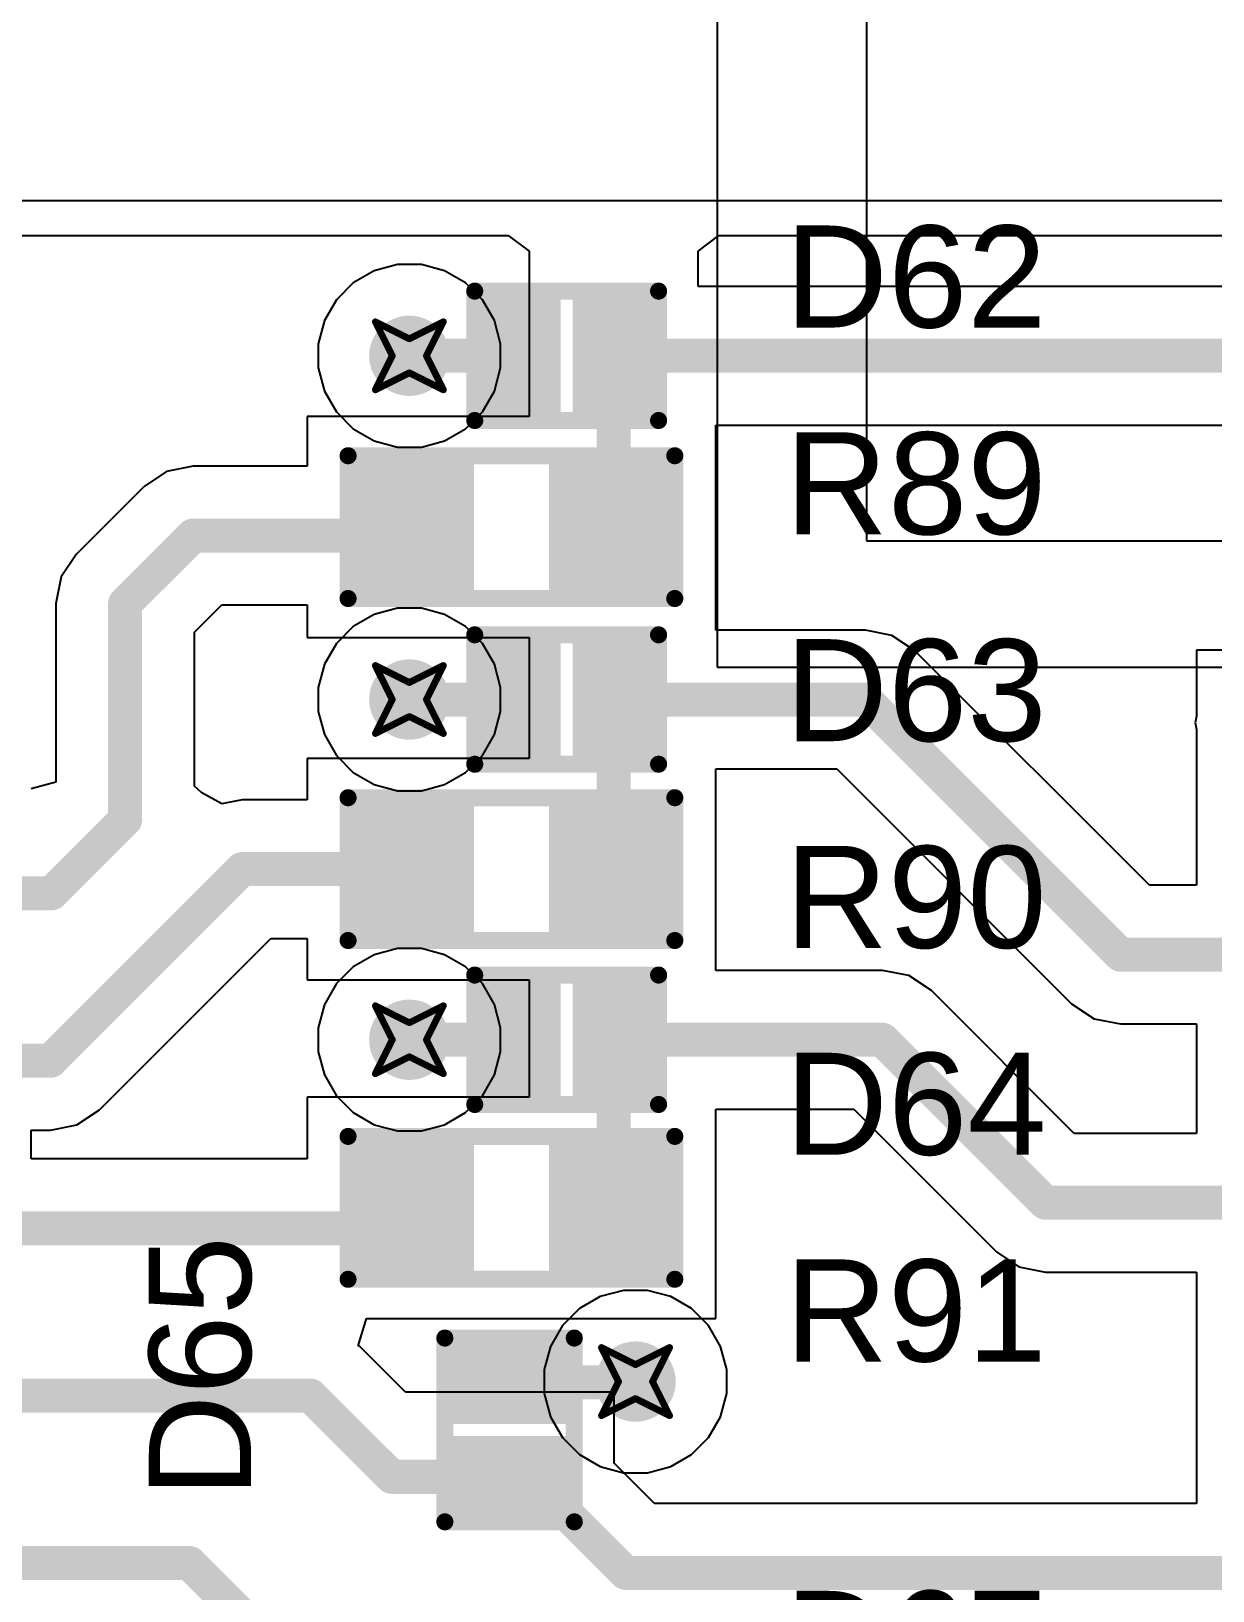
# Model space of a CAD drawing. Header units: inches. Extents: x -36 to 349, y -11 to 240.
# Drawn here: x 1.6 to 10.41, y 66.92 to 78.56 of the extents above; entities that cross this region are included whole.
import ezdxf

# ---------------------------------------------------------------- set-up
doc = ezdxf.new("R2010")
doc.units = ezdxf.units.IN
for name, color, linetype in [('Bottom Layer', 5, 'Continuous'), ('Drill Drawing', 1, 'Continuous'), ('Layer 1', 16, 'Continuous'), ('Layer 2', 76, 'Continuous'), ('Top Layer', 1, 'Continuous'), ('Top Overlay', 2, 'Continuous'), ('Top Paste', 8, 'Continuous'), ('Top Solder', 216, 'Continuous'), ('Via Holes', 16, 'Continuous')]:
    doc.layers.add(name, color=color, linetype=linetype)
doc.styles.add('Arial', font='', dxfattribs={"height": 0.2})
doc.styles.get('Arial').set_extended_font_data('Arial')

# ---------------------------------------------------------------- blocks, each defined once
blk = doc.blocks.new('R___0603_88')
at = {"layer": 'Top Layer'}
for points in [[(-0.381, 0.4445), (-0.381, -0.4445), (-1.143, -0.4445), (-1.143, 0.4445)], [(1.143, 0.4445), (1.143, -0.4445), (0.381, -0.4445), (0.381, 0.4445)]]:
    blk.add_hatch(color=1, dxfattribs=at).paths.add_polyline_path(points)
at = {"layer": 'Top Paste'}
for points in [[(-0.381, 0.4445), (-0.381, -0.4445), (-1.143, -0.4445), (-1.143, 0.4445)], [(1.143, 0.4445), (1.143, -0.4445), (0.381, -0.4445), (0.381, 0.4445)]]:
    blk.add_hatch(color=8, dxfattribs=at).paths.add_polyline_path(points)
at = {"layer": 'Top Solder'}
for points in [[(-0.2794, 0.5461), (-0.2794, -0.5461), (-1.2446, -0.5461), (-1.2446, 0.5461)], [(1.2446, 0.5461), (1.2446, -0.5461), (0.2794, -0.5461), (0.2794, 0.5461)]]:
    blk.add_hatch(color=216, dxfattribs=at).paths.add_polyline_path(points)
at = {"layer": 'Top Overlay'}
for points in [[(-1.2192, 0.5334, 0.127, 0.127, 0), (-1.2192, -0.5334, 0.127, 0.127, 0)], [(1.2192, 0.5334, 0.127, 0.127, 0), (-1.2192, 0.5334, 0.127, 0.127, 0)], [(1.2192, 0.5334, 0.127, 0.127, 0), (1.2192, -0.5334, 0.127, 0.127, 0)], [(1.2192, -0.5334, 0.127, 0.127, 0), (-1.2192, -0.5334, 0.127, 0.127, 0)]]:
    blk.add_lwpolyline(points, format="xyseb", dxfattribs=at)
for points in [[(-1.25095, 0.5334, 0.0635, 0.0635, 1), (-1.18745, 0.5334, 0.0635, 0.0635, 1)], [(-1.25095, 0.5334, 0.0635, 0.0635, 1), (-1.18745, 0.5334, 0.0635, 0.0635, 1)], [(1.18745, 0.5334, 0.0635, 0.0635, 1), (1.25095, 0.5334, 0.0635, 0.0635, 1)], [(1.18745, 0.5334, 0.0635, 0.0635, 1), (1.25095, 0.5334, 0.0635, 0.0635, 1)], [(-1.25095, -0.5334, 0.0635, 0.0635, 1), (-1.18745, -0.5334, 0.0635, 0.0635, 1)], [(-1.25095, -0.5334, 0.0635, 0.0635, 1), (-1.18745, -0.5334, 0.0635, 0.0635, 1)], [(1.18745, -0.5334, 0.0635, 0.0635, 1), (1.25095, -0.5334, 0.0635, 0.0635, 1)], [(1.18745, -0.5334, 0.0635, 0.0635, 1), (1.25095, -0.5334, 0.0635, 0.0635, 1)]]:
    blk.add_lwpolyline(points, format="xyseb", close=True, dxfattribs=at)
blk = doc.blocks.new('R___0603_89')
at = {"layer": 'Top Layer'}
for points in [[(-0.381, 0.444), (-0.381, -0.445), (-1.143, -0.445), (-1.143, 0.444)], [(1.143, 0.444), (1.143, -0.445), (0.381, -0.445), (0.381, 0.444)]]:
    blk.add_hatch(color=1, dxfattribs=at).paths.add_polyline_path(points)
at = {"layer": 'Top Paste'}
for points in [[(-0.381, 0.444), (-0.381, -0.445), (-1.143, -0.445), (-1.143, 0.444)], [(1.143, 0.444), (1.143, -0.445), (0.381, -0.445), (0.381, 0.444)]]:
    blk.add_hatch(color=8, dxfattribs=at).paths.add_polyline_path(points)
at = {"layer": 'Top Solder'}
for points in [[(-0.279, 0.546), (-0.279, -0.546), (-1.245, -0.546), (-1.245, 0.546)], [(1.245, 0.546), (1.245, -0.546), (0.279, -0.546), (0.279, 0.546)]]:
    blk.add_hatch(color=216, dxfattribs=at).paths.add_polyline_path(points)
at = {"layer": 'Top Overlay'}
for points in [[(-1.219, 0.533, 0.127, 0.127, 0), (-1.219, -0.533, 0.127, 0.127, 0)], [(1.219, 0.533, 0.127, 0.127, 0), (-1.219, 0.533, 0.127, 0.127, 0)], [(1.219, 0.533, 0.127, 0.127, 0), (1.219, -0.533, 0.127, 0.127, 0)], [(1.219, -0.533, 0.127, 0.127, 0), (-1.219, -0.533, 0.127, 0.127, 0)]]:
    blk.add_lwpolyline(points, format="xyseb", dxfattribs=at)
for points in [[(-1.251, 0.533, 0.0635, 0.0635, 1), (-1.187, 0.533, 0.0635, 0.0635, 1)], [(-1.251, 0.533, 0.0635, 0.0635, 1), (-1.187, 0.533, 0.0635, 0.0635, 1)], [(1.187, 0.533, 0.0635, 0.0635, 1), (1.251, 0.533, 0.0635, 0.0635, 1)], [(1.187, 0.533, 0.0635, 0.0635, 1), (1.251, 0.533, 0.0635, 0.0635, 1)], [(-1.251, -0.533, 0.0635, 0.0635, 1), (-1.187, -0.533, 0.0635, 0.0635, 1)], [(-1.251, -0.533, 0.0635, 0.0635, 1), (-1.187, -0.533, 0.0635, 0.0635, 1)], [(1.187, -0.533, 0.0635, 0.0635, 1), (1.251, -0.533, 0.0635, 0.0635, 1)], [(1.187, -0.533, 0.0635, 0.0635, 1), (1.251, -0.533, 0.0635, 0.0635, 1)]]:
    blk.add_lwpolyline(points, format="xyseb", close=True, dxfattribs=at)
blk = doc.blocks.new('R___0603_90')
at = {"layer": 'Top Layer'}
for points in [[(-0.381, 0.444), (-0.381, -0.445), (-1.143, -0.445), (-1.143, 0.444)], [(1.143, 0.444), (1.143, -0.445), (0.381, -0.445), (0.381, 0.444)]]:
    blk.add_hatch(color=1, dxfattribs=at).paths.add_polyline_path(points)
at = {"layer": 'Top Paste'}
for points in [[(-0.381, 0.444), (-0.381, -0.445), (-1.143, -0.445), (-1.143, 0.444)], [(1.143, 0.444), (1.143, -0.445), (0.381, -0.445), (0.381, 0.444)]]:
    blk.add_hatch(color=8, dxfattribs=at).paths.add_polyline_path(points)
at = {"layer": 'Top Solder'}
for points in [[(-0.279, 0.546), (-0.279, -0.546), (-1.245, -0.546), (-1.245, 0.546)], [(1.245, 0.546), (1.245, -0.546), (0.279, -0.546), (0.279, 0.546)]]:
    blk.add_hatch(color=216, dxfattribs=at).paths.add_polyline_path(points)
at = {"layer": 'Top Overlay'}
for points in [[(-1.219, 0.533, 0.127, 0.127, 0), (-1.219, -0.533, 0.127, 0.127, 0)], [(1.219, 0.533, 0.127, 0.127, 0), (-1.219, 0.533, 0.127, 0.127, 0)], [(1.219, 0.533, 0.127, 0.127, 0), (1.219, -0.533, 0.127, 0.127, 0)], [(1.219, -0.533, 0.127, 0.127, 0), (-1.219, -0.533, 0.127, 0.127, 0)]]:
    blk.add_lwpolyline(points, format="xyseb", dxfattribs=at)
for points in [[(-1.251, 0.533, 0.0635, 0.0635, 1), (-1.187, 0.533, 0.0635, 0.0635, 1)], [(-1.251, 0.533, 0.0635, 0.0635, 1), (-1.187, 0.533, 0.0635, 0.0635, 1)], [(1.187, 0.533, 0.0635, 0.0635, 1), (1.251, 0.533, 0.0635, 0.0635, 1)], [(1.187, 0.533, 0.0635, 0.0635, 1), (1.251, 0.533, 0.0635, 0.0635, 1)], [(-1.251, -0.533, 0.0635, 0.0635, 1), (-1.187, -0.533, 0.0635, 0.0635, 1)], [(-1.251, -0.533, 0.0635, 0.0635, 1), (-1.187, -0.533, 0.0635, 0.0635, 1)], [(1.187, -0.533, 0.0635, 0.0635, 1), (1.251, -0.533, 0.0635, 0.0635, 1)], [(1.187, -0.533, 0.0635, 0.0635, 1), (1.251, -0.533, 0.0635, 0.0635, 1)]]:
    blk.add_lwpolyline(points, format="xyseb", close=True, dxfattribs=at)
blk = doc.blocks.new('SOD_882_B__D___________128')
at = {"layer": 'Top Layer'}
for points in [[(-0.1, -0.4), (-0.6, -0.4), (-0.6, 0.4), (-0.1, 0.4)], [(0.6, -0.4), (0.1, -0.4), (0.1, 0.4), (0.6, 0.4)]]:
    blk.add_hatch(color=1, dxfattribs=at).paths.add_polyline_path(points)
at = {"layer": 'Top Paste'}
for points in [[(-0.1, -0.4), (-0.6, -0.4), (-0.6, 0.4), (-0.1, 0.4)], [(0.6, -0.4), (0.1, -0.4), (0.1, 0.4), (0.6, 0.4)]]:
    blk.add_hatch(color=8, dxfattribs=at).paths.add_polyline_path(points)
at = {"layer": 'Top Solder'}
for points in [[(-0.045, -0.455), (-0.655, -0.455), (-0.655, 0.455), (-0.045, 0.455)], [(0.655, -0.455), (0.045, -0.455), (0.045, 0.455), (0.655, 0.455)]]:
    blk.add_hatch(color=216, dxfattribs=at).paths.add_polyline_path(points)
at = {"layer": 'Top Overlay'}
for points in [[(0.686, 0.483, 0.127, 0.127, 0), (-0.686, 0.483, 0.127, 0.127, 0)], [(-0.686, -0.483, 0.127, 0.127, 0), (-0.686, 0.483, 0.127, 0.127, 0)], [(0.686, -0.483, 0.127, 0.127, 0), (0.686, 0.483, 0.127, 0.127, 0)], [(0.686, -0.483, 0.127, 0.127, 0), (-0.686, -0.483, 0.127, 0.127, 0)]]:
    blk.add_lwpolyline(points, format="xyseb", dxfattribs=at)
for points in [[(-0.718, 0.483, 0.0635, 0.0635, 1), (-0.654, 0.483, 0.0635, 0.0635, 1)], [(-0.718, 0.483, 0.0635, 0.0635, 1), (-0.654, 0.483, 0.0635, 0.0635, 1)], [(0.654, 0.483, 0.0635, 0.0635, 1), (0.718, 0.483, 0.0635, 0.0635, 1)], [(0.654, 0.483, 0.0635, 0.0635, 1), (0.718, 0.483, 0.0635, 0.0635, 1)], [(-0.718, -0.483, 0.0635, 0.0635, 1), (-0.654, -0.483, 0.0635, 0.0635, 1)], [(-0.718, -0.483, 0.0635, 0.0635, 1), (-0.654, -0.483, 0.0635, 0.0635, 1)], [(0.654, -0.483, 0.0635, 0.0635, 1), (0.718, -0.483, 0.0635, 0.0635, 1)], [(0.654, -0.483, 0.0635, 0.0635, 1), (0.718, -0.483, 0.0635, 0.0635, 1)]]:
    blk.add_lwpolyline(points, format="xyseb", close=True, dxfattribs=at)
blk = doc.blocks.new('SOD_882_B__D___________129')
at = {"layer": 'Top Layer'}
for points in [[(-0.1, -0.4), (-0.6, -0.4), (-0.6, 0.4), (-0.1, 0.4)], [(0.6, -0.4), (0.1, -0.4), (0.1, 0.4), (0.6, 0.4)]]:
    blk.add_hatch(color=1, dxfattribs=at).paths.add_polyline_path(points)
at = {"layer": 'Top Paste'}
for points in [[(-0.1, -0.4), (-0.6, -0.4), (-0.6, 0.4), (-0.1, 0.4)], [(0.6, -0.4), (0.1, -0.4), (0.1, 0.4), (0.6, 0.4)]]:
    blk.add_hatch(color=8, dxfattribs=at).paths.add_polyline_path(points)
at = {"layer": 'Top Solder'}
for points in [[(-0.045, -0.455), (-0.655, -0.455), (-0.655, 0.455), (-0.045, 0.455)], [(0.655, -0.455), (0.045, -0.455), (0.045, 0.455), (0.655, 0.455)]]:
    blk.add_hatch(color=216, dxfattribs=at).paths.add_polyline_path(points)
at = {"layer": 'Top Overlay'}
for points in [[(-0.686, 0.483, 0.127, 0.127, 0), (0.686, 0.483, 0.127, 0.127, 0)], [(-0.686, -0.483, 0.127, 0.127, 0), (-0.686, 0.483, 0.127, 0.127, 0)], [(0.686, -0.483, 0.127, 0.127, 0), (0.686, 0.483, 0.127, 0.127, 0)], [(-0.686, -0.483, 0.127, 0.127, 0), (0.686, -0.483, 0.127, 0.127, 0)]]:
    blk.add_lwpolyline(points, format="xyseb", dxfattribs=at)
for points in [[(-0.718, 0.483, 0.0635, 0.0635, 1), (-0.654, 0.483, 0.0635, 0.0635, 1)], [(-0.718, 0.483, 0.0635, 0.0635, 1), (-0.654, 0.483, 0.0635, 0.0635, 1)], [(0.654, 0.483, 0.0635, 0.0635, 1), (0.718, 0.483, 0.0635, 0.0635, 1)], [(0.654, 0.483, 0.0635, 0.0635, 1), (0.718, 0.483, 0.0635, 0.0635, 1)], [(-0.718, -0.483, 0.0635, 0.0635, 1), (-0.654, -0.483, 0.0635, 0.0635, 1)], [(-0.718, -0.483, 0.0635, 0.0635, 1), (-0.654, -0.483, 0.0635, 0.0635, 1)], [(0.654, -0.483, 0.0635, 0.0635, 1), (0.718, -0.483, 0.0635, 0.0635, 1)], [(0.654, -0.483, 0.0635, 0.0635, 1), (0.718, -0.483, 0.0635, 0.0635, 1)]]:
    blk.add_lwpolyline(points, format="xyseb", close=True, dxfattribs=at)
blk = doc.blocks.new('SOD_882_B__D___________130')
at = {"layer": 'Top Layer'}
for points in [[(-0.1, -0.4), (-0.6, -0.4), (-0.6, 0.4), (-0.1, 0.4)], [(0.6, -0.4), (0.1, -0.4), (0.1, 0.4), (0.6, 0.4)]]:
    blk.add_hatch(color=1, dxfattribs=at).paths.add_polyline_path(points)
at = {"layer": 'Top Paste'}
for points in [[(-0.1, -0.4), (-0.6, -0.4), (-0.6, 0.4), (-0.1, 0.4)], [(0.6, -0.4), (0.1, -0.4), (0.1, 0.4), (0.6, 0.4)]]:
    blk.add_hatch(color=8, dxfattribs=at).paths.add_polyline_path(points)
at = {"layer": 'Top Solder'}
for points in [[(-0.045, -0.455), (-0.655, -0.455), (-0.655, 0.455), (-0.045, 0.455)], [(0.655, -0.455), (0.045, -0.455), (0.045, 0.455), (0.655, 0.455)]]:
    blk.add_hatch(color=216, dxfattribs=at).paths.add_polyline_path(points)
at = {"layer": 'Top Overlay'}
for points in [[(-0.686, 0.483, 0.127, 0.127, 0), (0.686, 0.483, 0.127, 0.127, 0)], [(-0.686, -0.483, 0.127, 0.127, 0), (-0.686, 0.483, 0.127, 0.127, 0)], [(0.686, -0.483, 0.127, 0.127, 0), (0.686, 0.483, 0.127, 0.127, 0)], [(-0.686, -0.483, 0.127, 0.127, 0), (0.686, -0.483, 0.127, 0.127, 0)]]:
    blk.add_lwpolyline(points, format="xyseb", dxfattribs=at)
for points in [[(-0.718, 0.483, 0.0635, 0.0635, 1), (-0.654, 0.483, 0.0635, 0.0635, 1)], [(-0.718, 0.483, 0.0635, 0.0635, 1), (-0.654, 0.483, 0.0635, 0.0635, 1)], [(0.654, 0.483, 0.0635, 0.0635, 1), (0.718, 0.483, 0.0635, 0.0635, 1)], [(0.654, 0.483, 0.0635, 0.0635, 1), (0.718, 0.483, 0.0635, 0.0635, 1)], [(-0.718, -0.483, 0.0635, 0.0635, 1), (-0.654, -0.483, 0.0635, 0.0635, 1)], [(-0.718, -0.483, 0.0635, 0.0635, 1), (-0.654, -0.483, 0.0635, 0.0635, 1)], [(0.654, -0.483, 0.0635, 0.0635, 1), (0.718, -0.483, 0.0635, 0.0635, 1)], [(0.654, -0.483, 0.0635, 0.0635, 1), (0.718, -0.483, 0.0635, 0.0635, 1)]]:
    blk.add_lwpolyline(points, format="xyseb", close=True, dxfattribs=at)
blk = doc.blocks.new('SOD_882_B__D___________131')
at = {"layer": 'Top Layer'}
for points in [[(-0.1, -0.4), (-0.6, -0.4), (-0.6, 0.4), (-0.1, 0.4)], [(0.6, -0.4), (0.1, -0.4), (0.1, 0.4), (0.6, 0.4)]]:
    blk.add_hatch(color=1, dxfattribs=at).paths.add_polyline_path(points)
at = {"layer": 'Top Paste'}
for points in [[(-0.1, -0.4), (-0.6, -0.4), (-0.6, 0.4), (-0.1, 0.4)], [(0.6, -0.4), (0.1, -0.4), (0.1, 0.4), (0.6, 0.4)]]:
    blk.add_hatch(color=8, dxfattribs=at).paths.add_polyline_path(points)
at = {"layer": 'Top Solder'}
for points in [[(-0.045, -0.455), (-0.655, -0.455), (-0.655, 0.455), (-0.045, 0.455)], [(0.655, -0.455), (0.045, -0.455), (0.045, 0.455), (0.655, 0.455)]]:
    blk.add_hatch(color=216, dxfattribs=at).paths.add_polyline_path(points)
at = {"layer": 'Top Overlay'}
for points in [[(-0.686, 0.483, 0.127, 0.127, 0), (0.686, 0.483, 0.127, 0.127, 0)], [(-0.686, -0.483, 0.127, 0.127, 0), (-0.686, 0.483, 0.127, 0.127, 0)], [(0.686, -0.483, 0.127, 0.127, 0), (0.686, 0.483, 0.127, 0.127, 0)], [(-0.686, -0.483, 0.127, 0.127, 0), (0.686, -0.483, 0.127, 0.127, 0)]]:
    blk.add_lwpolyline(points, format="xyseb", dxfattribs=at)
for points in [[(-0.718, 0.483, 0.0635, 0.0635, 1), (-0.654, 0.483, 0.0635, 0.0635, 1)], [(-0.718, 0.483, 0.0635, 0.0635, 1), (-0.654, 0.483, 0.0635, 0.0635, 1)], [(0.654, 0.483, 0.0635, 0.0635, 1), (0.718, 0.483, 0.0635, 0.0635, 1)], [(0.654, 0.483, 0.0635, 0.0635, 1), (0.718, 0.483, 0.0635, 0.0635, 1)], [(-0.718, -0.483, 0.0635, 0.0635, 1), (-0.654, -0.483, 0.0635, 0.0635, 1)], [(-0.718, -0.483, 0.0635, 0.0635, 1), (-0.654, -0.483, 0.0635, 0.0635, 1)], [(0.654, -0.483, 0.0635, 0.0635, 1), (0.718, -0.483, 0.0635, 0.0635, 1)], [(0.654, -0.483, 0.0635, 0.0635, 1), (0.718, -0.483, 0.0635, 0.0635, 1)]]:
    blk.add_lwpolyline(points, format="xyseb", close=True, dxfattribs=at)

msp = doc.modelspace()

# ---------------------------------------------------------------- hatches: boundary and pattern name
at = {"layer": 'Bottom Layer'}
h = msp.add_hatch(color=5, dxfattribs=at)
edge = h.paths.add_edge_path()
edge.add_arc((4.417, 76.136), 0.3, 0, 360)
h = msp.add_hatch(color=5, dxfattribs=at)
edge = h.paths.add_edge_path()
edge.add_arc((4.417, 73.57), 0.3, 0, 360)
h = msp.add_hatch(color=5, dxfattribs=at)
edge = h.paths.add_edge_path()
edge.add_arc((4.417, 71.03), 0.3, 0, 360)
h = msp.add_hatch(color=5, dxfattribs=at)
edge = h.paths.add_edge_path()
edge.add_arc((6.105, 68.478), 0.3, 0, 360)
at = {"layer": 'Layer 1'}
h = msp.add_hatch(color=16, dxfattribs=at)
edge = h.paths.add_edge_path()
edge.add_arc((4.417, 76.136), 0.3, 0, 360)
h = msp.add_hatch(color=16, dxfattribs=at)
edge = h.paths.add_edge_path()
edge.add_arc((4.417, 73.57), 0.3, 0, 360)
h = msp.add_hatch(color=16, dxfattribs=at)
edge = h.paths.add_edge_path()
edge.add_arc((4.417, 71.03), 0.3, 0, 360)
h = msp.add_hatch(color=16, dxfattribs=at)
edge = h.paths.add_edge_path()
edge.add_arc((6.105, 68.478), 0.3, 0, 360)
at = {"layer": 'Layer 2'}
h = msp.add_hatch(color=76, dxfattribs=at)
edge = h.paths.add_edge_path()
edge.add_arc((4.417, 76.136), 0.3, 0, 360)
h = msp.add_hatch(color=76, dxfattribs=at)
edge = h.paths.add_edge_path()
edge.add_arc((4.417, 73.57), 0.3, 0, 360)
h = msp.add_hatch(color=76, dxfattribs=at)
edge = h.paths.add_edge_path()
edge.add_arc((4.417, 71.03), 0.3, 0, 360)
h = msp.add_hatch(color=76, dxfattribs=at)
edge = h.paths.add_edge_path()
edge.add_arc((6.105, 68.478), 0.3, 0, 360)
at = {"layer": 'Top Layer'}
h = msp.add_hatch(color=1, dxfattribs=at)
edge = h.paths.add_edge_path()
edge.add_arc((4.417, 76.136), 0.3, 0, 360)
h = msp.add_hatch(color=1, dxfattribs=at)
edge = h.paths.add_edge_path()
edge.add_arc((4.417, 73.57), 0.3, 0, 360)
h = msp.add_hatch(color=1, dxfattribs=at)
edge = h.paths.add_edge_path()
edge.add_arc((4.417, 71.03), 0.3, 0, 360)
h = msp.add_hatch(color=1, dxfattribs=at)
edge = h.paths.add_edge_path()
edge.add_arc((6.105, 68.478), 0.3, 0, 360)
at = {"layer": 'Via Holes'}
h = msp.add_hatch(color=7, dxfattribs=at)
edge = h.paths.add_edge_path()
edge.add_arc((4.417, 76.136), 0.15, 0, 360)
h = msp.add_hatch(color=7, dxfattribs=at)
edge = h.paths.add_edge_path()
edge.add_arc((4.417, 73.57), 0.15, 0, 360)
h = msp.add_hatch(color=7, dxfattribs=at)
edge = h.paths.add_edge_path()
edge.add_arc((4.417, 71.03), 0.15, 0, 360)
h = msp.add_hatch(color=7, dxfattribs=at)
edge = h.paths.add_edge_path()
edge.add_arc((6.105, 68.478), 0.15, 0, 360)

# ---------------------------------------------------------------- linework, layer by layer
at = {"layer": 'Drill Drawing'}
for points in [[(4.163, 76.39, 0.0508, 0.0508, 0), (4.417, 76.263, 0.0508, 0.0508, 0)], [(4.163, 76.39, 0.0508, 0.0508, 0), (4.29, 76.136, 0.0508, 0.0508, 0)], [(4.417, 76.263, 0.0508, 0.0508, 0), (4.671, 76.39, 0.0508, 0.0508, 0)], [(4.544, 76.136, 0.0508, 0.0508, 0), (4.671, 76.39, 0.0508, 0.0508, 0)], [(4.163, 75.882, 0.0508, 0.0508, 0), (4.29, 76.136, 0.0508, 0.0508, 0)], [(4.544, 76.136, 0.0508, 0.0508, 0), (4.671, 75.882, 0.0508, 0.0508, 0)], [(4.163, 75.882, 0.0508, 0.0508, 0), (4.417, 76.009, 0.0508, 0.0508, 0)], [(4.417, 76.009, 0.0508, 0.0508, 0), (4.671, 75.882, 0.0508, 0.0508, 0)], [(4.163, 73.824, 0.0508, 0.0508, 0), (4.417, 73.697, 0.0508, 0.0508, 0)], [(4.163, 73.824, 0.0508, 0.0508, 0), (4.29, 73.57, 0.0508, 0.0508, 0)], [(4.417, 73.697, 0.0508, 0.0508, 0), (4.671, 73.824, 0.0508, 0.0508, 0)], [(4.544, 73.57, 0.0508, 0.0508, 0), (4.671, 73.824, 0.0508, 0.0508, 0)], [(4.163, 73.316, 0.0508, 0.0508, 0), (4.29, 73.57, 0.0508, 0.0508, 0)], [(4.544, 73.57, 0.0508, 0.0508, 0), (4.671, 73.316, 0.0508, 0.0508, 0)], [(4.163, 73.316, 0.0508, 0.0508, 0), (4.417, 73.443, 0.0508, 0.0508, 0)], [(4.417, 73.443, 0.0508, 0.0508, 0), (4.671, 73.316, 0.0508, 0.0508, 0)], [(4.163, 71.284, 0.0508, 0.0508, 0), (4.417, 71.157, 0.0508, 0.0508, 0)], [(4.163, 71.284, 0.0508, 0.0508, 0), (4.29, 71.03, 0.0508, 0.0508, 0)], [(4.417, 71.157, 0.0508, 0.0508, 0), (4.671, 71.284, 0.0508, 0.0508, 0)], [(4.544, 71.03, 0.0508, 0.0508, 0), (4.671, 71.284, 0.0508, 0.0508, 0)], [(4.163, 70.776, 0.0508, 0.0508, 0), (4.29, 71.03, 0.0508, 0.0508, 0)], [(4.544, 71.03, 0.0508, 0.0508, 0), (4.671, 70.776, 0.0508, 0.0508, 0)], [(4.163, 70.776, 0.0508, 0.0508, 0), (4.417, 70.903, 0.0508, 0.0508, 0)], [(4.417, 70.903, 0.0508, 0.0508, 0), (4.671, 70.776, 0.0508, 0.0508, 0)], [(5.851, 68.732, 0.0508, 0.0508, 0), (6.105, 68.605, 0.0508, 0.0508, 0)], [(5.851, 68.732, 0.0508, 0.0508, 0), (5.978, 68.478, 0.0508, 0.0508, 0)], [(6.105, 68.605, 0.0508, 0.0508, 0), (6.359, 68.732, 0.0508, 0.0508, 0)], [(6.232, 68.478, 0.0508, 0.0508, 0), (6.359, 68.732, 0.0508, 0.0508, 0)], [(5.851, 68.224, 0.0508, 0.0508, 0), (5.978, 68.478, 0.0508, 0.0508, 0)], [(6.232, 68.478, 0.0508, 0.0508, 0), (6.359, 68.224, 0.0508, 0.0508, 0)], [(5.851, 68.224, 0.0508, 0.0508, 0), (6.105, 68.351, 0.0508, 0.0508, 0)], [(6.105, 68.351, 0.0508, 0.0508, 0), (6.359, 68.224, 0.0508, 0.0508, 0)]]:
    msp.add_lwpolyline(points, format="xyseb", dxfattribs=at)
for points in [[(4.151, 76.39, 0.0254, 0.0254, 1), (4.176, 76.39, 0.0254, 0.0254, 1)], [(4.151, 76.39, 0.0254, 0.0254, 1), (4.176, 76.39, 0.0254, 0.0254, 1)], [(4.659, 76.39, 0.0254, 0.0254, 1), (4.684, 76.39, 0.0254, 0.0254, 1)], [(4.659, 76.39, 0.0254, 0.0254, 1), (4.684, 76.39, 0.0254, 0.0254, 1)], [(4.405, 76.263, 0.0254, 0.0254, 1), (4.43, 76.263, 0.0254, 0.0254, 1)], [(4.405, 76.263, 0.0254, 0.0254, 1), (4.43, 76.263, 0.0254, 0.0254, 1)], [(4.278, 76.136, 0.0254, 0.0254, 1), (4.303, 76.136, 0.0254, 0.0254, 1)], [(4.278, 76.136, 0.0254, 0.0254, 1), (4.303, 76.136, 0.0254, 0.0254, 1)], [(4.532, 76.136, 0.0254, 0.0254, 1), (4.557, 76.136, 0.0254, 0.0254, 1)], [(4.532, 76.136, 0.0254, 0.0254, 1), (4.557, 76.136, 0.0254, 0.0254, 1)], [(4.405, 76.009, 0.0254, 0.0254, 1), (4.43, 76.009, 0.0254, 0.0254, 1)], [(4.405, 76.009, 0.0254, 0.0254, 1), (4.43, 76.009, 0.0254, 0.0254, 1)], [(4.151, 75.882, 0.0254, 0.0254, 1), (4.176, 75.882, 0.0254, 0.0254, 1)], [(4.151, 75.882, 0.0254, 0.0254, 1), (4.176, 75.882, 0.0254, 0.0254, 1)], [(4.659, 75.882, 0.0254, 0.0254, 1), (4.684, 75.882, 0.0254, 0.0254, 1)], [(4.659, 75.882, 0.0254, 0.0254, 1), (4.684, 75.882, 0.0254, 0.0254, 1)], [(4.151, 73.824, 0.0254, 0.0254, 1), (4.176, 73.824, 0.0254, 0.0254, 1)], [(4.151, 73.824, 0.0254, 0.0254, 1), (4.176, 73.824, 0.0254, 0.0254, 1)], [(4.659, 73.824, 0.0254, 0.0254, 1), (4.684, 73.824, 0.0254, 0.0254, 1)], [(4.659, 73.824, 0.0254, 0.0254, 1), (4.684, 73.824, 0.0254, 0.0254, 1)], [(4.405, 73.697, 0.0254, 0.0254, 1), (4.43, 73.697, 0.0254, 0.0254, 1)], [(4.405, 73.697, 0.0254, 0.0254, 1), (4.43, 73.697, 0.0254, 0.0254, 1)], [(4.278, 73.57, 0.0254, 0.0254, 1), (4.303, 73.57, 0.0254, 0.0254, 1)], [(4.278, 73.57, 0.0254, 0.0254, 1), (4.303, 73.57, 0.0254, 0.0254, 1)], [(4.532, 73.57, 0.0254, 0.0254, 1), (4.557, 73.57, 0.0254, 0.0254, 1)], [(4.532, 73.57, 0.0254, 0.0254, 1), (4.557, 73.57, 0.0254, 0.0254, 1)], [(4.405, 73.443, 0.0254, 0.0254, 1), (4.43, 73.443, 0.0254, 0.0254, 1)], [(4.405, 73.443, 0.0254, 0.0254, 1), (4.43, 73.443, 0.0254, 0.0254, 1)], [(4.151, 73.316, 0.0254, 0.0254, 1), (4.176, 73.316, 0.0254, 0.0254, 1)], [(4.151, 73.316, 0.0254, 0.0254, 1), (4.176, 73.316, 0.0254, 0.0254, 1)], [(4.659, 73.316, 0.0254, 0.0254, 1), (4.684, 73.316, 0.0254, 0.0254, 1)], [(4.659, 73.316, 0.0254, 0.0254, 1), (4.684, 73.316, 0.0254, 0.0254, 1)], [(4.151, 71.284, 0.0254, 0.0254, 1), (4.176, 71.284, 0.0254, 0.0254, 1)], [(4.151, 71.284, 0.0254, 0.0254, 1), (4.176, 71.284, 0.0254, 0.0254, 1)], [(4.659, 71.284, 0.0254, 0.0254, 1), (4.684, 71.284, 0.0254, 0.0254, 1)], [(4.659, 71.284, 0.0254, 0.0254, 1), (4.684, 71.284, 0.0254, 0.0254, 1)], [(4.405, 71.157, 0.0254, 0.0254, 1), (4.43, 71.157, 0.0254, 0.0254, 1)], [(4.405, 71.157, 0.0254, 0.0254, 1), (4.43, 71.157, 0.0254, 0.0254, 1)], [(4.278, 71.03, 0.0254, 0.0254, 1), (4.303, 71.03, 0.0254, 0.0254, 1)], [(4.278, 71.03, 0.0254, 0.0254, 1), (4.303, 71.03, 0.0254, 0.0254, 1)], [(4.532, 71.03, 0.0254, 0.0254, 1), (4.557, 71.03, 0.0254, 0.0254, 1)], [(4.532, 71.03, 0.0254, 0.0254, 1), (4.557, 71.03, 0.0254, 0.0254, 1)], [(4.405, 70.903, 0.0254, 0.0254, 1), (4.43, 70.903, 0.0254, 0.0254, 1)], [(4.405, 70.903, 0.0254, 0.0254, 1), (4.43, 70.903, 0.0254, 0.0254, 1)], [(4.151, 70.776, 0.0254, 0.0254, 1), (4.176, 70.776, 0.0254, 0.0254, 1)], [(4.151, 70.776, 0.0254, 0.0254, 1), (4.176, 70.776, 0.0254, 0.0254, 1)], [(4.659, 70.776, 0.0254, 0.0254, 1), (4.684, 70.776, 0.0254, 0.0254, 1)], [(4.659, 70.776, 0.0254, 0.0254, 1), (4.684, 70.776, 0.0254, 0.0254, 1)], [(5.838, 68.732, 0.0254, 0.0254, 1), (5.864, 68.732, 0.0254, 0.0254, 1)], [(5.838, 68.732, 0.0254, 0.0254, 1), (5.864, 68.732, 0.0254, 0.0254, 1)], [(6.346, 68.732, 0.0254, 0.0254, 1), (6.372, 68.732, 0.0254, 0.0254, 1)], [(6.346, 68.732, 0.0254, 0.0254, 1), (6.372, 68.732, 0.0254, 0.0254, 1)], [(6.092, 68.605, 0.0254, 0.0254, 1), (6.118, 68.605, 0.0254, 0.0254, 1)], [(6.092, 68.605, 0.0254, 0.0254, 1), (6.118, 68.605, 0.0254, 0.0254, 1)], [(5.965, 68.478, 0.0254, 0.0254, 1), (5.991, 68.478, 0.0254, 0.0254, 1)], [(5.965, 68.478, 0.0254, 0.0254, 1), (5.991, 68.478, 0.0254, 0.0254, 1)], [(6.219, 68.478, 0.0254, 0.0254, 1), (6.245, 68.478, 0.0254, 0.0254, 1)], [(6.219, 68.478, 0.0254, 0.0254, 1), (6.245, 68.478, 0.0254, 0.0254, 1)], [(6.092, 68.351, 0.0254, 0.0254, 1), (6.118, 68.351, 0.0254, 0.0254, 1)], [(6.092, 68.351, 0.0254, 0.0254, 1), (6.118, 68.351, 0.0254, 0.0254, 1)], [(5.838, 68.224, 0.0254, 0.0254, 1), (5.864, 68.224, 0.0254, 0.0254, 1)], [(5.838, 68.224, 0.0254, 0.0254, 1), (5.864, 68.224, 0.0254, 0.0254, 1)], [(6.346, 68.224, 0.0254, 0.0254, 1), (6.372, 68.224, 0.0254, 0.0254, 1)], [(6.346, 68.224, 0.0254, 0.0254, 1), (6.372, 68.224, 0.0254, 0.0254, 1)]]:
    msp.add_lwpolyline(points, format="xyseb", close=True, dxfattribs=at)
at = {"layer": 'Layer 2'}
for p, q in [((6.715, 103.671), (6.715, 73.812)), ((7.832, 74.752), (7.832, 99.168)), ((4.155, 76.77), (3.999, 76.681)), ((4.328, 76.817), (4.155, 76.77)), ((4.507, 76.817), (4.328, 76.817)), ((4.68, 76.77), (4.507, 76.817)), ((4.836, 76.681), (4.68, 76.77)), ((3.999, 76.681), (3.873, 76.554)), ((4.962, 76.554), (4.836, 76.681)), ((3.873, 76.554), (3.783, 76.399)), ((5.052, 76.399), (4.962, 76.554)), ((3.783, 76.399), (3.736, 76.226)), ((5.098, 76.226), (5.052, 76.399)), ((3.736, 76.226), (3.736, 76.046)), ((5.098, 76.046), (5.098, 76.226)), ((3.736, 76.046), (3.783, 75.873)), ((5.052, 75.873), (5.098, 76.046)), ((3.783, 75.873), (3.873, 75.718)), ((4.962, 75.718), (5.052, 75.873)), ((3.873, 75.718), (3.999, 75.591)), ((4.836, 75.591), (4.962, 75.718)), ((3.999, 75.591), (4.155, 75.501)), ((4.68, 75.501), (4.836, 75.591)), ((4.155, 75.501), (4.328, 75.455)), ((4.328, 75.455), (4.507, 75.455)), ((4.507, 75.455), (4.68, 75.501)), ((25.177, 74.752), (7.832, 74.752)), ((4.155, 74.205), (3.999, 74.115)), ((4.328, 74.251), (4.155, 74.205)), ((4.507, 74.251), (4.328, 74.251)), ((4.68, 74.205), (4.507, 74.251)), ((4.836, 74.115), (4.68, 74.205)), ((3.999, 74.115), (3.873, 73.989)), ((4.962, 73.989), (4.836, 74.115)), ((3.873, 73.989), (3.783, 73.833)), ((5.052, 73.833), (4.962, 73.989)), ((3.783, 73.833), (3.736, 73.66)), ((5.098, 73.66), (5.052, 73.833)), ((6.715, 73.812), (33.308, 73.812)), ((3.736, 73.66), (3.736, 73.481)), ((5.098, 73.481), (5.098, 73.66)), ((3.736, 73.481), (3.783, 73.308)), ((5.052, 73.308), (5.098, 73.481)), ((3.783, 73.308), (3.873, 73.152)), ((4.962, 73.152), (5.052, 73.308)), ((3.873, 73.152), (3.999, 73.026)), ((4.836, 73.026), (4.962, 73.152)), ((3.999, 73.026), (4.155, 72.936)), ((4.68, 72.936), (4.836, 73.026)), ((4.155, 72.936), (4.328, 72.889)), ((4.328, 72.889), (4.507, 72.889)), ((4.507, 72.889), (4.68, 72.936)), ((4.155, 71.665), (3.999, 71.575)), ((4.328, 71.711), (4.155, 71.665)), ((4.507, 71.711), (4.328, 71.711)), ((4.68, 71.665), (4.507, 71.711)), ((4.836, 71.575), (4.68, 71.665)), ((3.999, 71.575), (3.873, 71.449)), ((4.962, 71.449), (4.836, 71.575)), ((3.873, 71.449), (3.783, 71.293)), ((5.052, 71.293), (4.962, 71.449)), ((3.783, 71.293), (3.736, 71.12)), ((5.098, 71.12), (5.052, 71.293)), ((3.736, 71.12), (3.736, 70.941)), ((5.098, 70.941), (5.098, 71.12)), ((3.736, 70.941), (3.783, 70.768)), ((5.052, 70.768), (5.098, 70.941)), ((3.783, 70.768), (3.873, 70.612)), ((4.962, 70.612), (5.052, 70.768)), ((3.873, 70.612), (3.999, 70.486)), ((4.836, 70.486), (4.962, 70.612)), ((3.999, 70.486), (4.155, 70.396)), ((4.68, 70.396), (4.836, 70.486)), ((4.155, 70.396), (4.328, 70.349)), ((4.328, 70.349), (4.507, 70.349)), ((4.507, 70.349), (4.68, 70.396)), ((5.842, 69.113), (5.687, 69.023)), ((6.015, 69.159), (5.842, 69.113)), ((6.195, 69.159), (6.015, 69.159)), ((6.368, 69.113), (6.195, 69.159)), ((6.523, 69.023), (6.368, 69.113)), ((5.687, 69.023), (5.56, 68.897)), ((6.65, 68.897), (6.523, 69.023)), ((5.56, 68.897), (5.47, 68.741)), ((6.74, 68.741), (6.65, 68.897)), ((5.47, 68.741), (5.424, 68.568)), ((6.786, 68.568), (6.74, 68.741)), ((5.424, 68.568), (5.424, 68.389)), ((6.786, 68.389), (6.786, 68.568)), ((5.424, 68.389), (5.47, 68.216)), ((6.74, 68.216), (6.786, 68.389)), ((5.47, 68.216), (5.56, 68.06)), ((6.65, 68.06), (6.74, 68.216)), ((5.56, 68.06), (5.687, 67.933)), ((6.523, 67.933), (6.65, 68.06)), ((5.687, 67.933), (5.842, 67.844)), ((6.368, 67.844), (6.523, 67.933)), ((5.842, 67.844), (6.015, 67.797)), ((6.015, 67.797), (6.195, 67.797)), ((6.195, 67.797), (6.368, 67.844))]:
    msp.add_line(p, q, dxfattribs=at)
at = {"layer": 'Top Layer'}
for p, q in [((14.462, 77.292), (-4.03, 77.292)), ((-3.771, 77.033), (5.155, 77.033)), ((5.155, 77.033), (5.31, 76.917)), ((6.572, 76.917), (6.727, 77.033)), ((6.727, 77.033), (14.462, 77.033)), ((5.31, 76.917), (5.31, 75.683)), ((6.572, 76.654), (6.572, 76.917)), ((15.697, 76.654), (6.572, 76.654)), ((5.31, 75.683), (3.655, 75.683)), ((3.655, 75.683), (3.655, 75.312)), ((6.703, 74.088), (6.703, 75.618)), ((6.703, 75.618), (15.56, 75.618)), ((2.605, 75.272), (2.437, 75.16)), ((2.803, 75.312), (2.605, 75.272)), ((3.655, 75.312), (2.803, 75.312)), ((2.437, 75.16), (1.93, 74.653)), ((1.93, 74.653), (1.818, 74.485)), ((1.818, 74.485), (1.778, 74.287)), ((1.778, 74.287), (1.778, 72.953)), ((2.814, 74.073), (3.018, 74.276)), ((3.018, 74.276), (3.655, 74.276)), ((3.655, 74.276), (3.655, 74.032)), ((2.814, 72.922), (2.814, 74.073)), ((7.82, 74.088), (6.703, 74.088)), ((8.018, 74.049), (7.82, 74.088)), ((3.655, 74.032), (5.31, 74.032)), ((5.31, 74.032), (5.31, 73.129)), ((8.186, 73.937), (8.018, 74.049)), ((9.94, 72.183), (8.186, 73.937)), ((13.34, 73.939), (10.292, 73.939)), ((10.292, 73.939), (10.292, 73.447)), ((10.292, 73.447), (10.282, 73.397)), ((10.282, 73.397), (10.292, 73.347)), ((10.292, 73.347), (10.292, 72.183)), ((5.31, 73.129), (3.655, 73.129)), ((3.655, 73.129), (3.655, 72.821)), ((6.703, 71.548), (6.703, 73.053)), ((6.703, 73.053), (7.606, 73.053)), ((7.606, 73.053), (9.359, 71.299)), ((1.778, 72.953), (1.595, 72.904)), ((1.595, 72.904), (1.595, 72.904)), ((2.869, 72.873), (2.814, 72.922)), ((3.017, 72.791), (2.869, 72.873)), ((3.169, 72.821), (3.017, 72.791)), ((3.655, 72.821), (3.169, 72.821)), ((10.292, 72.183), (9.94, 72.183)), ((2.105, 70.507), (3.384, 71.786)), ((3.384, 71.786), (3.655, 71.786)), ((3.655, 71.786), (3.655, 71.478)), ((7.947, 71.548), (6.703, 71.548)), ((8.145, 71.509), (7.947, 71.548)), ((8.313, 71.397), (8.145, 71.509)), ((3.655, 71.478), (5.31, 71.478)), ((5.31, 71.478), (5.31, 70.601)), ((9.379, 70.331), (8.313, 71.397)), ((9.359, 71.299), (9.527, 71.187)), ((9.527, 71.187), (9.725, 71.148)), ((9.725, 71.148), (10.292, 71.148)), ((10.292, 71.148), (10.292, 70.84)), ((10.292, 70.84), (10.292, 70.84)), ((10.292, 70.84), (10.292, 70.639)), ((5.31, 70.601), (3.655, 70.601)), ((3.655, 70.601), (3.655, 70.141)), ((10.292, 70.639), (10.292, 70.639)), ((10.292, 70.639), (10.292, 70.331)), ((1.937, 70.395), (2.105, 70.507)), ((6.703, 68.95), (6.703, 70.513)), ((6.703, 70.513), (7.733, 70.513)), ((7.733, 70.513), (8.798, 69.447)), ((1.595, 70.141), (1.595, 70.355)), ((1.595, 70.355), (1.739, 70.355)), ((1.739, 70.355), (1.937, 70.395)), ((10.292, 70.331), (9.379, 70.331)), ((3.655, 70.141), (1.595, 70.141)), ((8.798, 69.447), (8.966, 69.335)), ((8.966, 69.335), (9.164, 69.295)), ((9.164, 69.295), (10.292, 69.295)), ((10.292, 69.295), (10.292, 68.988)), ((4.036, 68.746), (4.098, 68.95)), ((4.098, 68.95), (6.703, 68.95)), ((10.292, 68.988), (10.292, 67.568)), ((4.047, 68.74), (4.036, 68.746)), ((4.388, 68.398), (4.047, 68.74)), ((5.946, 68.398), (4.388, 68.398)), ((5.946, 67.869), (5.946, 68.398)), ((6.247, 67.568), (5.946, 67.869)), ((10.292, 67.568), (6.247, 67.568))]:
    msp.add_line(p, q, dxfattribs=at)
for points in [[(4.417, 76.136, 0.254, 0.254, 0), (5.241, 76.136, 0.254, 0.254, 0)], [(4.417, 76.136, 0.254, 0.254, 0), (4.417, 76.136, 0.254, 0.254, 0)], [(5.941, 76.136, 0.254, 0.254, 0), (15.774, 76.136, 0.254, 0.254, 0)], [(5.941, 74.857, 0.254, 0.254, 0), (5.941, 76.136, 0.254, 0.254, 0)], [(4.417, 74.794, 0.254, 0.254, 0), (4.417, 74.857, 0.254, 0.254, 0)], [(4.417, 74.794, 0.254, 0.254, 0), (4.417, 74.857, 0.254, 0.254, 0)], [(2.296, 74.287, 0.254, 0.254, 0), (2.803, 74.794, 0.254, 0.254, 0)], [(2.803, 74.794, 0.254, 0.254, 0), (4.417, 74.794, 0.254, 0.254, 0)], [(2.296, 72.673, 0.254, 0.254, 0), (2.296, 74.287, 0.254, 0.254, 0)], [(4.417, 73.57, 0.254, 0.254, 0), (5.241, 73.57, 0.254, 0.254, 0)], [(4.417, 73.57, 0.254, 0.254, 0), (4.417, 73.57, 0.254, 0.254, 0)], [(5.941, 73.57, 0.254, 0.254, 0), (7.82, 73.57, 0.254, 0.254, 0)], [(5.941, 72.304, 0.254, 0.254, 0), (5.941, 73.57, 0.254, 0.254, 0)], [(7.82, 73.57, 0.254, 0.254, 0), (9.725, 71.665, 0.254, 0.254, 0)], [(1.747, 72.123, 0.254, 0.254, 0), (2.296, 72.673, 0.254, 0.254, 0)], [(1.739, 70.873, 0.254, 0.254, 0), (3.169, 72.304, 0.254, 0.254, 0)], [(3.169, 72.304, 0.254, 0.254, 0), (4.417, 72.304, 0.254, 0.254, 0)], [(0.404, 72.123, 0.254, 0.254, 0), (1.747, 72.123, 0.254, 0.254, 0)], [(9.725, 71.665, 0.254, 0.254, 0), (11.054, 71.665, 0.254, 0.254, 0)], [(4.417, 71.03, 0.254, 0.254, 0), (5.241, 71.03, 0.254, 0.254, 0)], [(4.417, 71.03, 0.254, 0.254, 0), (4.417, 71.03, 0.254, 0.254, 0)], [(5.941, 69.775, 0.254, 0.254, 0), (5.941, 71.03, 0.254, 0.254, 0)], [(5.941, 71.03, 0.254, 0.254, 0), (7.947, 71.03, 0.254, 0.254, 0)], [(7.947, 71.03, 0.254, 0.254, 0), (9.164, 69.813, 0.254, 0.254, 0)], [(0.404, 70.873, 0.254, 0.254, 0), (1.739, 70.873, 0.254, 0.254, 0)], [(4.266, 69.623, 0.254, 0.254, 0), (4.417, 69.775, 0.254, 0.254, 0)], [(9.164, 69.813, 0.254, 0.254, 0), (11.054, 69.813, 0.254, 0.254, 0)], [(0.404, 69.623, 0.254, 0.254, 0), (4.266, 69.623, 0.254, 0.254, 0)], [(5.171, 68.473, 0.254, 0.254, 0), (6.099, 68.473, 0.254, 0.254, 0)], [(0.404, 68.373, 0.254, 0.254, 0), (3.68, 68.373, 0.254, 0.254, 0)], [(3.68, 68.373, 0.254, 0.254, 0), (4.286, 67.767, 0.254, 0.254, 0)], [(4.286, 67.767, 0.254, 0.254, 0), (5.165, 67.767, 0.254, 0.254, 0)], [(5.165, 67.767, 0.254, 0.254, 0), (5.315, 67.767, 0.254, 0.254, 0)], [(5.315, 67.767, 0.254, 0.254, 0), (6.032, 67.05, 0.254, 0.254, 0)], [(0.404, 67.123, 0.254, 0.254, 0), (2.776, 67.123, 0.254, 0.254, 0)], [(2.776, 67.123, 0.254, 0.254, 0), (3.39, 66.51, 0.254, 0.254, 0)], [(6.032, 67.05, 0.254, 0.254, 0), (13.493, 67.05, 0.254, 0.254, 0)]]:
    msp.add_lwpolyline(points, format="xyseb", dxfattribs=at)
for points in [[(4.354, 76.136, 0.127, 0.127, 1), (4.481, 76.136, 0.127, 0.127, 1)], [(4.354, 76.136, 0.127, 0.127, 1), (4.481, 76.136, 0.127, 0.127, 1)], [(4.354, 76.136, 0.127, 0.127, 1), (4.481, 76.136, 0.127, 0.127, 1)], [(5.178, 76.136, 0.127, 0.127, 1), (5.305, 76.136, 0.127, 0.127, 1)], [(5.878, 76.136, 0.127, 0.127, 1), (6.005, 76.136, 0.127, 0.127, 1)], [(5.878, 76.136, 0.127, 0.127, 1), (6.005, 76.136, 0.127, 0.127, 1)], [(4.354, 74.857, 0.127, 0.127, 1), (4.481, 74.857, 0.127, 0.127, 1)], [(4.354, 74.857, 0.127, 0.127, 1), (4.481, 74.857, 0.127, 0.127, 1)], [(5.878, 74.857, 0.127, 0.127, 1), (6.005, 74.857, 0.127, 0.127, 1)], [(2.739, 74.794, 0.127, 0.127, 1), (2.866, 74.794, 0.127, 0.127, 1)], [(2.739, 74.794, 0.127, 0.127, 1), (2.866, 74.794, 0.127, 0.127, 1)], [(4.354, 74.794, 0.127, 0.127, 1), (4.481, 74.794, 0.127, 0.127, 1)], [(4.354, 74.794, 0.127, 0.127, 1), (4.481, 74.794, 0.127, 0.127, 1)], [(4.354, 74.794, 0.127, 0.127, 1), (4.481, 74.794, 0.127, 0.127, 1)], [(2.233, 74.287, 0.127, 0.127, 1), (2.36, 74.287, 0.127, 0.127, 1)], [(2.233, 74.287, 0.127, 0.127, 1), (2.36, 74.287, 0.127, 0.127, 1)], [(4.354, 73.57, 0.127, 0.127, 1), (4.481, 73.57, 0.127, 0.127, 1)], [(4.354, 73.57, 0.127, 0.127, 1), (4.481, 73.57, 0.127, 0.127, 1)], [(4.354, 73.57, 0.127, 0.127, 1), (4.481, 73.57, 0.127, 0.127, 1)], [(5.178, 73.57, 0.127, 0.127, 1), (5.305, 73.57, 0.127, 0.127, 1)], [(5.878, 73.57, 0.127, 0.127, 1), (6.005, 73.57, 0.127, 0.127, 1)], [(5.878, 73.57, 0.127, 0.127, 1), (6.005, 73.57, 0.127, 0.127, 1)], [(7.757, 73.57, 0.127, 0.127, 1), (7.884, 73.57, 0.127, 0.127, 1)], [(7.757, 73.57, 0.127, 0.127, 1), (7.884, 73.57, 0.127, 0.127, 1)], [(2.233, 72.673, 0.127, 0.127, 1), (2.36, 72.673, 0.127, 0.127, 1)], [(2.233, 72.673, 0.127, 0.127, 1), (2.36, 72.673, 0.127, 0.127, 1)], [(3.106, 72.304, 0.127, 0.127, 1), (3.233, 72.304, 0.127, 0.127, 1)], [(3.106, 72.304, 0.127, 0.127, 1), (3.233, 72.304, 0.127, 0.127, 1)], [(4.354, 72.304, 0.127, 0.127, 1), (4.481, 72.304, 0.127, 0.127, 1)], [(5.878, 72.304, 0.127, 0.127, 1), (6.005, 72.304, 0.127, 0.127, 1)], [(1.683, 72.123, 0.127, 0.127, 1), (1.81, 72.123, 0.127, 0.127, 1)], [(1.683, 72.123, 0.127, 0.127, 1), (1.81, 72.123, 0.127, 0.127, 1)], [(9.662, 71.665, 0.127, 0.127, 1), (9.789, 71.665, 0.127, 0.127, 1)], [(9.662, 71.665, 0.127, 0.127, 1), (9.789, 71.665, 0.127, 0.127, 1)], [(4.354, 71.03, 0.127, 0.127, 1), (4.481, 71.03, 0.127, 0.127, 1)], [(4.354, 71.03, 0.127, 0.127, 1), (4.481, 71.03, 0.127, 0.127, 1)], [(4.354, 71.03, 0.127, 0.127, 1), (4.481, 71.03, 0.127, 0.127, 1)], [(5.178, 71.03, 0.127, 0.127, 1), (5.305, 71.03, 0.127, 0.127, 1)], [(5.878, 71.03, 0.127, 0.127, 1), (6.005, 71.03, 0.127, 0.127, 1)], [(5.878, 71.03, 0.127, 0.127, 1), (6.005, 71.03, 0.127, 0.127, 1)], [(7.884, 71.03, 0.127, 0.127, 1), (8.011, 71.03, 0.127, 0.127, 1)], [(7.884, 71.03, 0.127, 0.127, 1), (8.011, 71.03, 0.127, 0.127, 1)], [(1.676, 70.873, 0.127, 0.127, 1), (1.803, 70.873, 0.127, 0.127, 1)], [(1.676, 70.873, 0.127, 0.127, 1), (1.803, 70.873, 0.127, 0.127, 1)], [(4.354, 69.775, 0.127, 0.127, 1), (4.481, 69.775, 0.127, 0.127, 1)], [(5.878, 69.775, 0.127, 0.127, 1), (6.005, 69.775, 0.127, 0.127, 1)], [(9.101, 69.813, 0.127, 0.127, 1), (9.228, 69.813, 0.127, 0.127, 1)], [(9.101, 69.813, 0.127, 0.127, 1), (9.228, 69.813, 0.127, 0.127, 1)], [(4.202, 69.623, 0.127, 0.127, 1), (4.329, 69.623, 0.127, 0.127, 1)], [(4.202, 69.623, 0.127, 0.127, 1), (4.329, 69.623, 0.127, 0.127, 1)], [(5.107, 68.473, 0.127, 0.127, 1), (5.234, 68.473, 0.127, 0.127, 1)], [(6.036, 68.473, 0.127, 0.127, 1), (6.163, 68.473, 0.127, 0.127, 1)], [(3.617, 68.373, 0.127, 0.127, 1), (3.744, 68.373, 0.127, 0.127, 1)], [(3.617, 68.373, 0.127, 0.127, 1), (3.744, 68.373, 0.127, 0.127, 1)], [(4.223, 67.767, 0.127, 0.127, 1), (4.35, 67.767, 0.127, 0.127, 1)], [(4.223, 67.767, 0.127, 0.127, 1), (4.35, 67.767, 0.127, 0.127, 1)], [(5.102, 67.767, 0.127, 0.127, 1), (5.229, 67.767, 0.127, 0.127, 1)], [(5.102, 67.767, 0.127, 0.127, 1), (5.229, 67.767, 0.127, 0.127, 1)], [(5.252, 67.767, 0.127, 0.127, 1), (5.379, 67.767, 0.127, 0.127, 1)], [(5.252, 67.767, 0.127, 0.127, 1), (5.379, 67.767, 0.127, 0.127, 1)], [(2.713, 67.123, 0.127, 0.127, 1), (2.84, 67.123, 0.127, 0.127, 1)], [(2.713, 67.123, 0.127, 0.127, 1), (2.84, 67.123, 0.127, 0.127, 1)], [(5.969, 67.05, 0.127, 0.127, 1), (6.096, 67.05, 0.127, 0.127, 1)], [(5.969, 67.05, 0.127, 0.127, 1), (6.096, 67.05, 0.127, 0.127, 1)]]:
    msp.add_lwpolyline(points, format="xyseb", close=True, dxfattribs=at)

# ---------------------------------------------------------------- block references
for name, p in [('SOD_882_B__D___________131', (5.591, 76.136)), ('SOD_882_B__D___________130', (5.591, 73.57)), ('SOD_882_B__D___________129', (5.591, 71.03))]:
    msp.add_blockref(name, p)
for name, p, rotation in [('R___0603_90', (5.179, 74.857), 180), ('R___0603_89', (5.179, 72.304), 180), ('R___0603_88', (5.179, 69.775), 180), ('SOD_882_B__D___________128', (5.165, 68.117), 270)]:
    msp.add_blockref(name, p, dxfattribs=dict(rotation=rotation))

# ---------------------------------------------------------------- texts
at = {"layer": 'Top Overlay', "style": 'Arial'}
for s, p in [('D62', (7.22, 76.347)), ('R89', (7.22, 74.803)), ('D63', (7.22, 73.259)), ('R90', (7.22, 71.715)), ('D64', (7.22, 70.171)), ('R91', (7.22, 68.628)), ('D67', (7.22, 66.154))]:
    msp.add_text(s, height=0.762, dxfattribs=at).set_placement(p)
msp.add_text('D65', height=0.762, rotation=90, dxfattribs=at).set_placement((3.235, 67.612))

doc.saveas('drawing.dxf')
